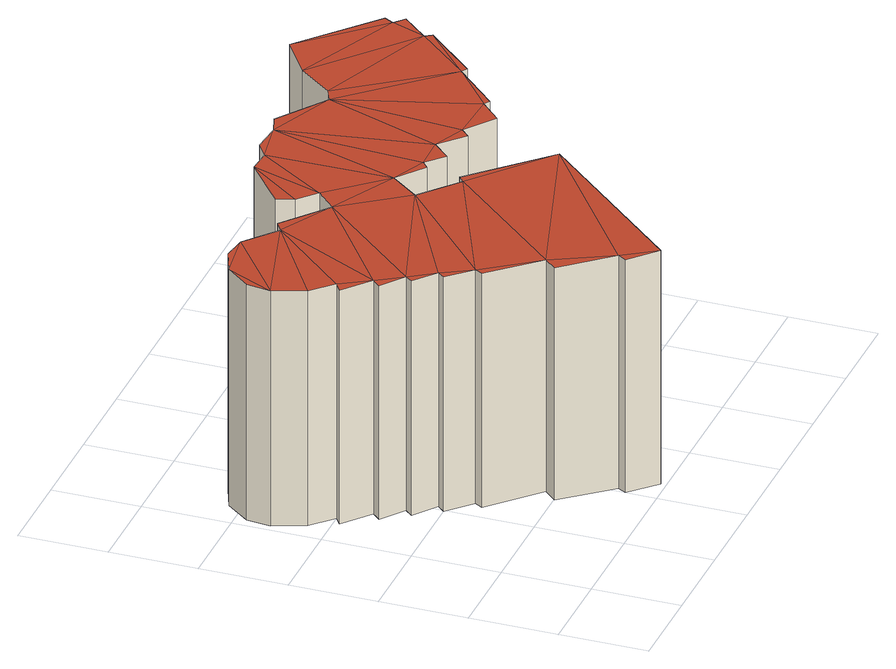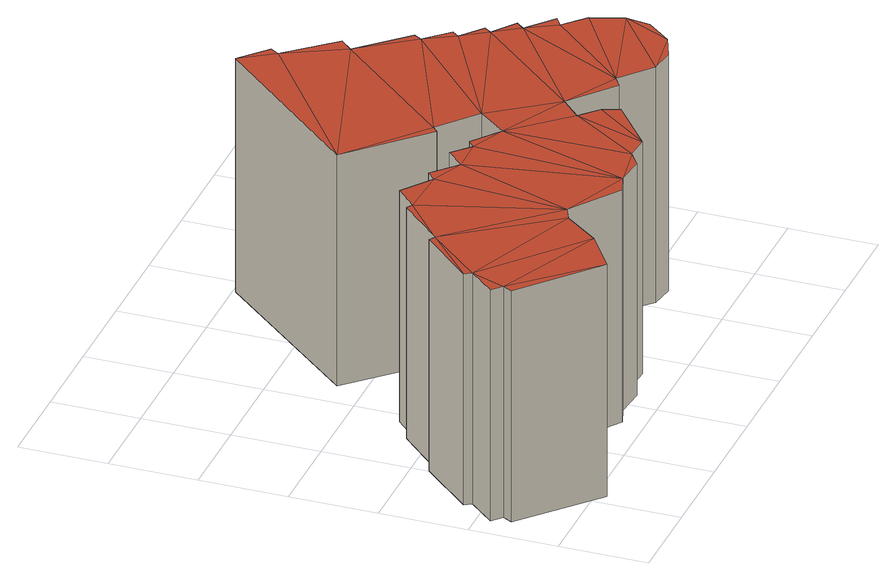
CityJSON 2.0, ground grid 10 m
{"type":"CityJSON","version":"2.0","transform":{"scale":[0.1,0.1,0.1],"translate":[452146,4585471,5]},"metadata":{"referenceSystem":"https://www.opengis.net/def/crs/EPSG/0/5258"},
"CityObjects":{
"building1":{"type":"Building","geometry":[{"type":"MultiSurface","lod":"3","boundaries":[[[0,1,2,3]],[[3,2,4,5]],[[5,4,6,7]],[[7,6,8,9]],[[9,8,10,11]],[[11,10,12,13]],[[13,12,14,15]],[[15,14,16,17]],[[17,16,18,19]],[[19,18,20,21]],[[21,20,22,23]],[[23,22,24,25]],[[25,24,26,27]],[[27,26,28,29]],[[29,28,30,31]],[[31,30,32,33]],[[33,32,34,35]],[[35,34,36,37]],[[37,36,38,39]],[[39,38,40,41]],[[41,40,42,43]],[[43,42,44,45]],[[45,44,46,47]],[[47,46,48,49]],[[49,48,50,51]],[[51,50,52,53]],[[53,52,54,55]],[[55,54,56,57]],[[57,56,58,59]],[[59,58,60,61]],[[61,60,62,63]],[[63,62,64,65]],[[65,64,66,67]],[[67,66,68,69]],[[69,68,70,71]],[[71,70,72,73]],[[73,72,74,75]],[[75,74,76,77]],[[77,76,78,79]],[[79,78,80,81]],[[81,80,82,83]],[[83,82,84,85]],[[85,84,86,87]],[[87,86,88,89]],[[89,88,90,91]],[[91,90,92,93]],[[93,92,94,95]],[[95,94,96,97]],[[97,96,98,99]],[[99,98,100,101]],[[101,100,102,103]],[[103,102,104,105]],[[105,104,106,107]],[[107,106,108,109]],[[109,108,110,111]],[[111,110,112,113]],[[113,112,1,0]],[[86,82,80]],[[80,90,86]],[[86,84,82]],[[76,94,90]],[[90,88,86]],[[74,98,94]],[[94,92,90]],[[76,90,80]],[[74,102,98]],[[98,96,94]],[[14,106,102]],[[102,100,98]],[[74,94,76]],[[78,76,80]],[[56,60,58]],[[10,110,106]],[[106,104,102]],[[60,64,62]],[[64,68,66]],[[32,56,52]],[[56,54,52]],[[102,74,14]],[[60,32,64]],[[68,72,70]],[[110,10,112]],[[110,108,106]],[[64,28,68]],[[32,28,64]],[[24,72,28]],[[52,46,34]],[[52,50,48]],[[10,106,14]],[[14,74,72]],[[1,112,10]],[[16,22,18]],[[16,14,72]],[[48,46,52]],[[1,8,4]],[[36,46,42]],[[10,8,1]],[[12,10,14]],[[4,2,1]],[[20,18,22]],[[44,42,46]],[[6,4,8]],[[38,42,40]],[[32,60,56]],[[34,32,52]],[[24,16,72]],[[22,16,24]],[[28,72,68]],[[26,24,28]],[[30,28,32]],[[36,34,46]],[[38,36,42]],[[87,81,83]],[[81,87,91]],[[87,83,85]],[[77,91,95]],[[91,87,89]],[[75,95,99]],[[95,91,93]],[[77,81,91]],[[75,99,103]],[[99,95,97]],[[15,103,107]],[[103,99,101]],[[75,77,95]],[[79,81,77]],[[57,59,61]],[[11,107,111]],[[107,103,105]],[[61,63,65]],[[65,67,69]],[[33,53,57]],[[57,53,55]],[[103,15,75]],[[61,65,33]],[[69,71,73]],[[111,113,11]],[[111,107,109]],[[65,69,29]],[[33,65,29]],[[25,29,73]],[[53,35,47]],[[53,49,51]],[[11,15,107]],[[15,73,75]],[[0,11,113]],[[17,19,23]],[[17,73,15]],[[49,53,47]],[[0,5,9]],[[37,43,47]],[[11,0,9]],[[13,15,11]],[[5,0,3]],[[21,23,19]],[[45,47,43]],[[7,9,5]],[[39,41,43]],[[33,57,61]],[[35,53,33]],[[25,73,17]],[[23,25,17]],[[29,69,73]],[[27,29,25]],[[31,33,29]],[[37,47,35]],[[39,43,37]]],"semantics":{"surfaces":[{"type":"WallSurface","name":"Wall 0"},{"type":"WallSurface","name":"Wall 1"},{"type":"WallSurface","name":"Wall 2"},{"type":"WallSurface","name":"Wall 3"},{"type":"WallSurface","name":"Wall 4"},{"type":"WallSurface","name":"Wall 5"},{"type":"WallSurface","name":"Wall 6"},{"type":"WallSurface","name":"Wall 7"},{"type":"WallSurface","name":"Wall 8"},{"type":"WallSurface","name":"Wall 9"},{"type":"WallSurface","name":"Wall 10"},{"type":"WallSurface","name":"Wall 11"},{"type":"WallSurface","name":"Wall 12"},{"type":"WallSurface","name":"Wall 13"},{"type":"WallSurface","name":"Wall 14"},{"type":"WallSurface","name":"Wall 15"},{"type":"WallSurface","name":"Wall 16"},{"type":"WallSurface","name":"Wall 17"},{"type":"WallSurface","name":"Wall 18"},{"type":"WallSurface","name":"Wall 19"},{"type":"WallSurface","name":"Wall 20"},{"type":"WallSurface","name":"Wall 21"},{"type":"WallSurface","name":"Wall 22"},{"type":"WallSurface","name":"Wall 23"},{"type":"WallSurface","name":"Wall 24"},{"type":"WallSurface","name":"Wall 25"},{"type":"WallSurface","name":"Wall 26"},{"type":"WallSurface","name":"Wall 27"},{"type":"WallSurface","name":"Wall 28"},{"type":"WallSurface","name":"Wall 29"},{"type":"WallSurface","name":"Wall 30"},{"type":"WallSurface","name":"Wall 31"},{"type":"WallSurface","name":"Wall 32"},{"type":"WallSurface","name":"Wall 33"},{"type":"WallSurface","name":"Wall 34"},{"type":"WallSurface","name":"Wall 35"},{"type":"WallSurface","name":"Wall 36"},{"type":"WallSurface","name":"Wall 37"},{"type":"WallSurface","name":"Wall 38"},{"type":"WallSurface","name":"Wall 39"},{"type":"WallSurface","name":"Wall 40"},{"type":"WallSurface","name":"Wall 41"},{"type":"WallSurface","name":"Wall 42"},{"type":"WallSurface","name":"Wall 43"},{"type":"WallSurface","name":"Wall 44"},{"type":"WallSurface","name":"Wall 45"},{"type":"WallSurface","name":"Wall 46"},{"type":"WallSurface","name":"Wall 47"},{"type":"WallSurface","name":"Wall 48"},{"type":"WallSurface","name":"Wall 49"},{"type":"WallSurface","name":"Wall 50"},{"type":"WallSurface","name":"Wall 51"},{"type":"WallSurface","name":"Wall 52"},{"type":"WallSurface","name":"Wall 53"},{"type":"WallSurface","name":"Wall 54"},{"type":"WallSurface","name":"Wall 55"},{"type":"WallSurface","name":"Wall 56"},{"type":"RoofSurface","name":"Roof"},{"type":"FloorSurface","name":"Floor"}],"values":[0,1,2,3,4,5,6,7,8,9,10,11,12,13,14,15,16,17,18,19,20,21,22,23,24,25,26,27,28,29,30,31,32,33,34,35,36,37,38,39,40,41,42,43,44,45,46,47,48,49,50,51,52,53,54,55,56,57,57,57,57,57,57,57,57,57,57,57,57,57,57,57,57,57,57,57,57,57,57,57,57,57,57,57,57,57,57,57,57,57,57,57,57,57,57,57,57,57,57,57,57,57,57,57,57,57,57,57,57,57,57,57,58,58,58,58,58,58,58,58,58,58,58,58,58,58,58,58,58,58,58,58,58,58,58,58,58,58,58,58,58,58,58,58,58,58,58,58,58,58,58,58,58,58,58,58,58,58,58,58,58,58,58,58,58,58,58]}}]}
},
"vertices":[
[7,359,11],[7,359,295],[11,387,295],[11,387,11],[34,415,295],[34,415,10],[64,427,295],[64,427,10],[92,423,295],[92,423,11],[129,392,295],[129,392,13],[141,400,295],[141,400,13],[192,358,295],[192,358,14],[215,380,295],[215,380,14],[194,399,295],[194,399,14],[187,419,295],[187,419,14],[243,463,295],[243,463,15],[270,461,295],[270,461,15],[287,473,295],[287,473,15],[321,470,295],[321,470,15],[343,477,295],[343,477,15],[401,437,295],[401,437,15],[417,444,295],[417,444,15],[448,484,295],[448,484,15],[494,515,295],[494,515,15],[579,440,295],[579,440,16],[573,429,295],[573,429,16],[585,419,295],[585,419,16],[558,389,295],[558,389,16],[563,381,295],[563,381,16],[509,323,295],[509,323,16],[502,327,295],[502,327,16],[454,278,295],[454,278,16],[447,282,295],[447,282,16],[424,259,295],[424,259,16],[389,285,295],[389,285,16],[379,275,295],[379,275,16],[351,301,295],[351,301,15],[332,281,295],[332,281,15],[312,300,295],[312,300,15],[303,293,295],[303,293,15],[271,318,295],[271,318,15],[245,285,295],[245,285,14],[289,248,295],[289,248,15],[296,254,295],[296,254,15],[377,173,295],[377,173,16],[225,5,295],[225,5,13],[194,33,295],[194,33,14],[200,43,295],[200,43,14],[153,97,295],[153,97,15],[166,111,295],[166,111,15],[116,164,295],[116,164,13],[121,173,295],[121,173,13],[96,199,295],[96,199,12],[102,207,295],[102,207,13],[77,228,295],[77,228,12],[83,236,295],[83,236,13],[56,256,295],[56,256,13],[64,265,295],[64,265,13],[33,292,295],[33,292,13],[44,299,295],[44,299,12],[20,322,295],[20,322,12]
]}
